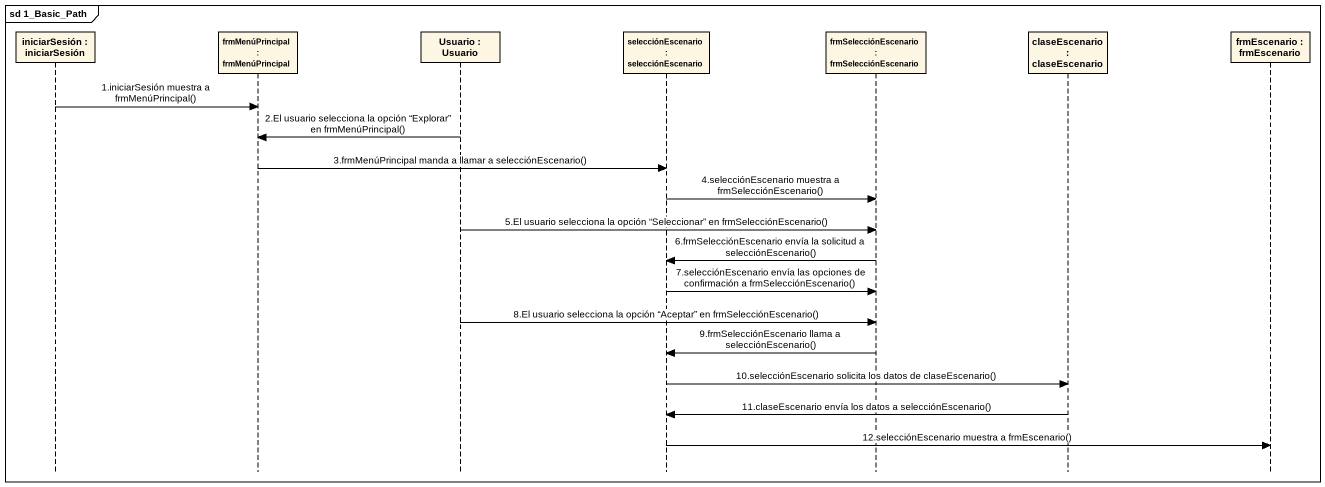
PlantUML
@startuml
mainframe sd 1_Basic_Path
hide footbox
participant "iniciarSesión : iniciarSesión" as iniciarSesión
participant "frmMenúPrincipal : frmMenúPrincipal" as frmMenúPrincipal
participant "Usuario : Usuario" as Usuario
participant "selecciónEscenario : selecciónEscenario" as selecciónEscenario
participant "frmSelecciónEscenario : frmSelecciónEscenario" as frmSelecciónEscenario
participant "claseEscenario : claseEscenario" as claseEscenario
participant "frmEscenario : frmEscenario" as frmEscenario

iniciarSesión -> frmMenúPrincipal : 1.iniciarSesión muestra a frmMenúPrincipal()
Usuario -> frmMenúPrincipal : 2.El usuario selecciona la opción “Explorar” en frmMenúPrincipal()
frmMenúPrincipal -> selecciónEscenario : 3.frmMenúPrincipal manda a llamar a selecciónEscenario()
selecciónEscenario -> frmSelecciónEscenario : 4.selecciónEscenario muestra a frmSelecciónEscenario()
Usuario -> frmSelecciónEscenario : 5.El usuario selecciona la opción “Seleccionar” en frmSelecciónEscenario()
frmSelecciónEscenario -> selecciónEscenario : 6.frmSelecciónEscenario envía la solicitud a selecciónEscenario()
selecciónEscenario -> frmSelecciónEscenario : 7.selecciónEscenario envía las opciones de confirmación a frmSelecciónEscenario()
Usuario -> frmSelecciónEscenario : 8.El usuario selecciona la opción “Aceptar” en frmSelecciónEscenario()
frmSelecciónEscenario -> selecciónEscenario : 9.frmSelecciónEscenario llama a selecciónEscenario()
selecciónEscenario -> claseEscenario : 10.selecciónEscenario solicita los datos de claseEscenario()
claseEscenario -> selecciónEscenario : 11.claseEscenario envía los datos a selecciónEscenario()
selecciónEscenario -> frmEscenario : 12.selecciónEscenario muestra a frmEscenario()
@enduml
